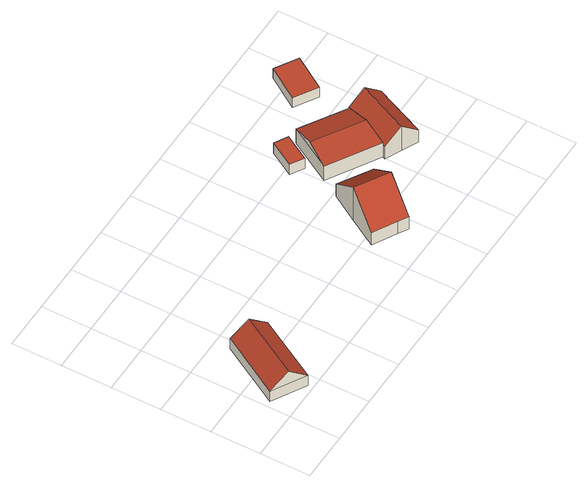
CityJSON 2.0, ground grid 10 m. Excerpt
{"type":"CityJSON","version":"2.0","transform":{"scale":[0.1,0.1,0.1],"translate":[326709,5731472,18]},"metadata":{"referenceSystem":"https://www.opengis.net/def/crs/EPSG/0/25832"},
"CityObjects":{
"building1":{"type":"Building","attributes":{"Geometrietyp2DReferenz":"3000","Gemeindeschluessel":"05170048","function":"31001_2720","roofType":"3100","measuredHeight":5.59},"address":[{"country":"Germany","locality":"Wesel","thoroughfareNumber":"19","thoroughfareName":"Bergen"}],"geometry":[{"type":"Solid","lod":"2","boundaries":[[[[0,1,2,3]],[[4,5,1,0]],[[6,7,5,4]],[[3,2,7,6]],[[0,8,4]],[[6,9,3]],[[3,9,8,0]],[[4,8,9,6]],[[1,5,7,2]]]],"semantics":{"surfaces":[{"type":"WallSurface"},{"type":"RoofSurface"},{"type":"GroundSurface"}],"values":[[0,0,0,0,0,0,1,1,2]]}}]},
"building2":{"type":"Building","attributes":{"Geometrietyp2DReferenz":"3000","Gemeindeschluessel":"05170048","function":"31001_1010","roofType":"3100","measuredHeight":8.51},"address":[{"country":"Germany","locality":"Wesel","thoroughfareNumber":"18","thoroughfareName":"Bergen"}],"geometry":[{"type":"Solid","lod":"2","boundaries":[[[[10,11,12,13]],[[14,15,11,10]],[[16,17,15,14]],[[18,19,17,16]],[[20,21,19,18]],[[22,23,21,20]],[[13,12,23,22]],[[16,14,10,13,18]],[[22,20,18,13]],[[11,15,17,19,21,23,12]]]],"semantics":{"surfaces":[{"type":"WallSurface"},{"type":"RoofSurface"},{"type":"GroundSurface"}],"values":[[0,0,0,0,0,0,0,1,1,2]]}}]},
"building3":{"type":"Building","attributes":{"Geometrietyp2DReferenz":"3000","Gemeindeschluessel":"05170048","function":"31001_2463","roofType":"1000","measuredHeight":2.54},"address":[{"country":"Germany","locality":"Wesel","thoroughfareNumber":"18","thoroughfareName":"Bergen"}],"geometry":[{"type":"Solid","lod":"2","boundaries":[[[[24,25,26,27]],[[28,29,25,24]],[[30,31,29,28]],[[27,26,31,30]],[[28,24,27,30]],[[25,29,31,26]]]],"semantics":{"surfaces":[{"type":"WallSurface"},{"type":"RoofSurface"},{"type":"GroundSurface"}],"values":[[0,0,0,0,1,2]]}}]},
"building4":{"type":"Building","attributes":{"Geometrietyp2DReferenz":"3000","Gemeindeschluessel":"05170048","function":"31001_2100","roofType":"3100","measuredHeight":5.07},"address":[{"country":"Germany","locality":"Wesel","thoroughfareNumber":"18","thoroughfareName":"Bergen"}],"geometry":[{"type":"Solid","lod":"2","boundaries":[[[[32,33,34,35]],[[36,37,33,32]],[[38,39,37,36]],[[35,34,39,38]],[[32,40,36]],[[38,41,35]],[[35,41,40,32]],[[36,40,41,38]],[[33,37,39,34]]]],"semantics":{"surfaces":[{"type":"WallSurface"},{"type":"RoofSurface"},{"type":"GroundSurface"}],"values":[[0,0,0,0,0,0,1,1,2]]}}]},
"building5":{"type":"Building","attributes":{"Geometrietyp2DReferenz":"3000","Gemeindeschluessel":"05170048","function":"31001_2100","roofType":"3100","measuredHeight":6.25},"address":[{"country":"Germany","locality":"Wesel","thoroughfareNumber":"18","thoroughfareName":"Bergen"}],"geometry":[{"type":"Solid","lod":"2","boundaries":[[[[42,43,44,45]],[[46,37,43,42]],[[47,33,37,46]],[[48,49,33,47]],[[50,51,49,48]],[[52,53,51,50]],[[54,55,53,52]],[[45,44,55,54]],[[48,47,46,42,45,50]],[[54,52,50,45]],[[43,37,33,49,51,53,55,44]]]],"semantics":{"surfaces":[{"type":"WallSurface"},{"type":"RoofSurface"},{"type":"GroundSurface"}],"values":[[0,0,0,0,0,0,0,0,1,1,2]]}}]},
"building6":{"type":"Building","attributes":{"Geometrietyp2DReferenz":"3000","Gemeindeschluessel":"05170048","function":"31001_2463","roofType":"1000","measuredHeight":2.35},"address":[{"country":"Germany","locality":"Wesel","thoroughfareNumber":"18","thoroughfareName":"Bergen"}],"geometry":[{"type":"Solid","lod":"2","boundaries":[[[[56,57,58,59]],[[60,61,57,56]],[[62,63,61,60]],[[59,58,63,62]],[[60,56,59,62]],[[57,61,63,58]]]],"semantics":{"surfaces":[{"type":"WallSurface"},{"type":"RoofSurface"},{"type":"GroundSurface"}],"values":[[0,0,0,0,1,2]]}}]}
},
"vertices":[
[76,9,34],[76,9,8],[146,132,8],[146,132,34],[10,46,34],[10,46,8],[80,169,34],[80,169,8],[43,28,64],[113,150,64],
[478,45,39],[478,45,8],[510,100,8],[510,100,93],[459,56,39],[459,56,8],[413,82,39],[413,82,8],[446,138,93],[446,138,8],[479,193,39],[479,193,8],[543,154,39],[543,154,8],
[513,339,30],[513,339,4],[484,289,4],[484,289,30],[539,324,30],[539,324,4],[510,274,30],[510,274,4],
[640,261,43],[640,261,6],[551,316,6],[551,316,43],[600,170,43],[600,170,6],[501,230,43],[501,230,6],[620,215,57],[526,273,57],
[598,165,37],[598,165,6],[630,151,6],[630,151,68],[600,170,37],[640,261,37],[643,266,37],[643,266,6],[675,252,68],[675,252,6],[707,238,37],[707,238,6],[662,136,37],[662,136,6],
[707,402,28],[707,402,4],[663,429,4],[663,429,28],[666,337,28],[666,337,4],[621,365,28],[621,365,4]
]}
